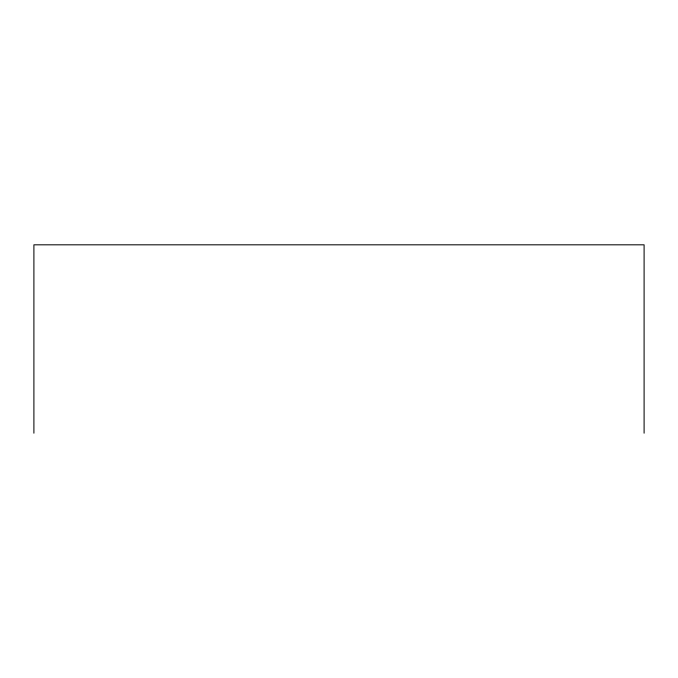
<?xml version="1.0" encoding="UTF-8"?>
<svg xmlns="http://www.w3.org/2000/svg" width="678" height="678" viewBox="0 0 678 678"><rect width="100%" height="100%" fill="white"/><g stroke="black" fill="none" stroke-linecap="round" stroke-linejoin="round"><path stroke-width="1.02" d="M644.1 433.183L644.1 244.817L33.9 244.817L33.9 433.183"/></g></svg>
